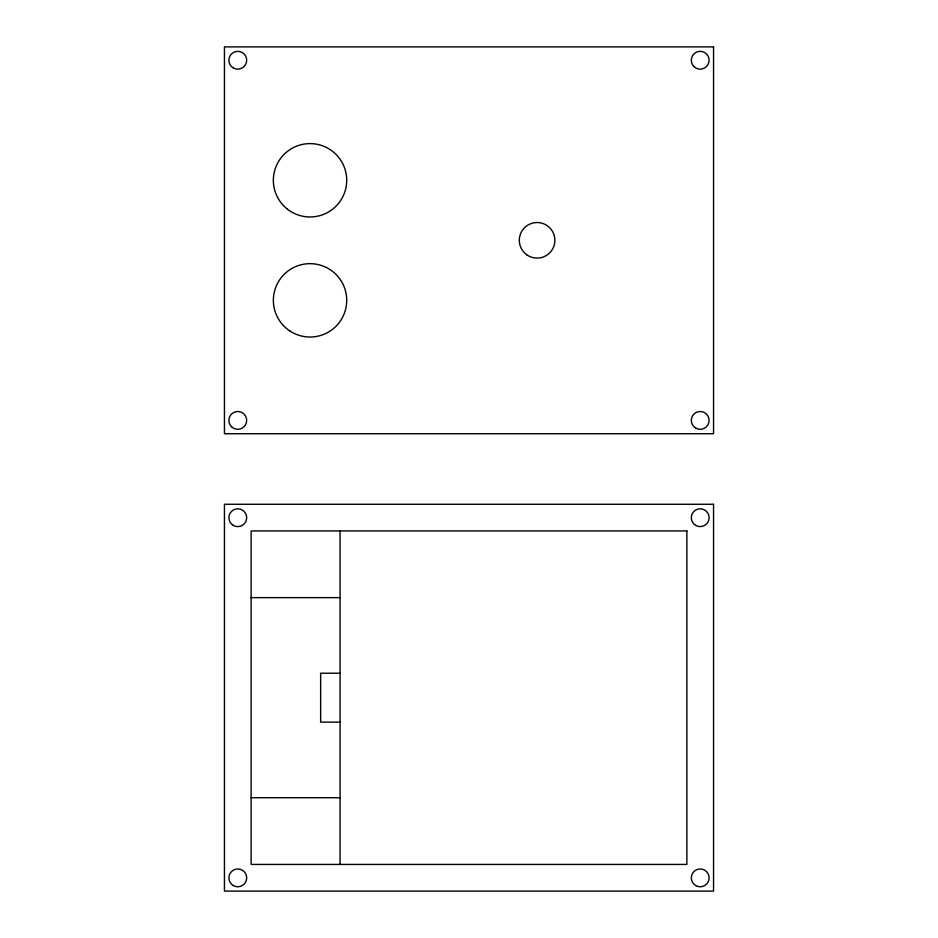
<?xml version="1.0" encoding="UTF-8"?>
<svg xmlns="http://www.w3.org/2000/svg" width="938" height="938" viewBox="0 0 938 938"><rect width="100%" height="100%" fill="white"/><g stroke="black" fill="none" stroke-linecap="round" stroke-linejoin="round"><path stroke-width="1.41" d="M251.126 597.635L340.06 597.635M340.06 673.226L320.644 673.226L320.644 722.131L340.06 722.131M251.126 797.722L340.06 797.722M340.06 530.943L340.06 864.426M713.548 46.9L224.452 46.9L224.452 433.731L713.548 433.731L713.548 46.9M713.548 504.269L224.452 504.269L224.452 891.1L713.548 891.1L713.548 504.269M686.874 530.943L251.126 530.943L251.126 864.426L686.874 864.426L686.874 530.943M286.758 208.646A36.688 36.688 0 0 0 346.228 186.275A36.688 36.688 0 0 0 297.123 145.953A36.688 36.688 0 0 0 286.758 208.646M231.498 426.684A8.888 8.888 0 0 0 246.377 422.698A8.888 8.888 0 0 0 235.485 411.805A8.888 8.888 0 0 0 231.498 426.684M233.339 67.946A8.888 8.888 0 0 0 246.682 60.243A8.888 8.888 0 0 0 233.339 52.54A8.888 8.888 0 0 0 233.339 67.946M695.762 428.103A8.888 8.888 0 0 0 709.105 420.4A8.888 8.888 0 0 0 695.762 412.697A8.888 8.888 0 0 0 695.762 428.103M693.921 66.528A8.888 8.888 0 0 0 708.8 62.541A8.888 8.888 0 0 0 697.907 51.649A8.888 8.888 0 0 0 693.921 66.528M289.819 330.95A36.688 36.688 0 0 0 346.661 302.552A36.688 36.688 0 0 0 293.641 267.529A36.688 36.688 0 0 0 289.819 330.95M526.687 254.737A17.787 17.787 0 0 0 554.792 242.121A17.787 17.787 0 0 0 529.806 224.088A17.787 17.787 0 0 0 526.687 254.737M695.762 885.566A8.888 8.888 0 0 0 709.105 877.862A8.888 8.888 0 0 0 695.762 870.159A8.888 8.888 0 0 0 695.762 885.566M233.339 885.566A8.888 8.888 0 0 0 246.682 877.862A8.888 8.888 0 0 0 233.339 870.159A8.888 8.888 0 0 0 233.339 885.566M695.762 525.409A8.888 8.888 0 0 0 709.105 517.706A8.888 8.888 0 0 0 695.762 510.002A8.888 8.888 0 0 0 695.762 525.409M233.339 525.409A8.888 8.888 0 0 0 246.682 517.706A8.888 8.888 0 0 0 233.339 510.002A8.888 8.888 0 0 0 233.339 525.409"/></g></svg>
